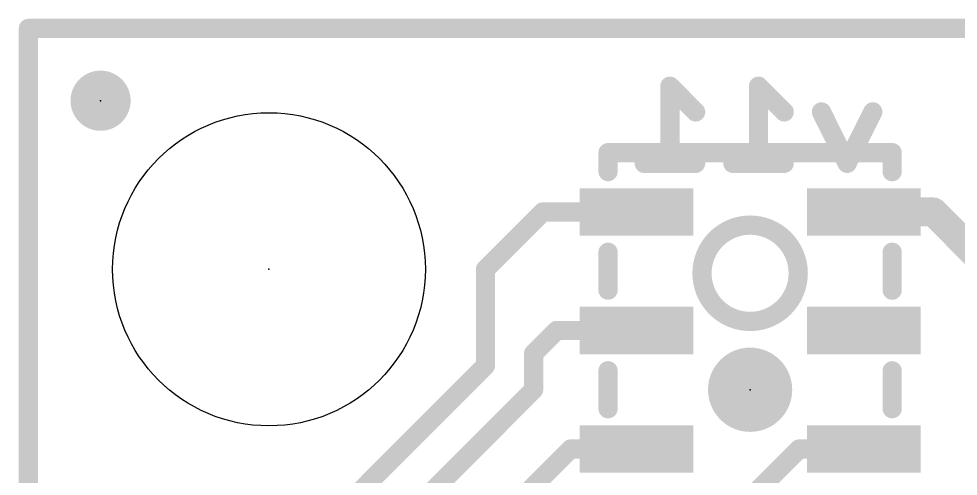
# Model space of a CAD drawing. Extents: x -0.1 to 16.5, y -10.2 to 17.9.
# Drawn here: x -0.1 to 9.82, y 13.06 to 17.88 of the extents above; entities that cross this region are included whole.
import ezdxf

# ---------------------------------------------------------------- set-up
doc = ezdxf.new("R2010")
doc.units = 0
for name, color, linetype in [('1', 12, 'CONTINUOUS'), ('16', 132, 'CONTINUOUS'), ('18', 110, 'CONTINUOUS'), ('20', 53, 'CONTINUOUS'), ('21', 41, 'CONTINUOUS'), ('23', 53, 'CONTINUOUS')]:
    doc.layers.add(name, color=color, linetype=linetype)

# ---------------------------------------------------------------- blocks, each defined once
blk = doc.blocks.new('PIE')
at = {"const_width": 0.5}
blk.add_lwpolyline([(0, -0.25, 1), (0, 0.25, 1), (0, -0.25)], format="xyb", dxfattribs=at)
blk = doc.blocks.new('RECT')
blk.add_solid([(-0.5, -0.5), (0.5, -0.5), (-0.5, 0.5), (0.5, 0.5)])
blk = doc.blocks.new('ROUNDV')
at = {"const_width": 0.5}
blk.add_lwpolyline([(0, -0.25, 1), (0, 0.25, 1), (0, -0.25)], format="xyb", dxfattribs=at)

msp = doc.modelspace()

# ---------------------------------------------------------------- linework, layer by layer
at = {"layer": '1'}
for points, const_width in [([(15.24, 17.78), (0, 17.78)], 0.2032), ([(0, 17.78), (0, 0)], 0.2032), ([(9.555, 15.845), (8.82, 15.845)], 0.3048), ([(10.16, 15.24), (9.555, 15.845)], 0.3048), ([(4.826, 15.24), (5.431, 15.845)], 0.2032), ([(5.431, 15.845), (6.42, 15.845)], 0.2032), ([(4.826, 14.224), (4.826, 15.24)], 0.2032), ([(5.334, 14.351), (5.578, 14.595)], 0.2032), ([(5.578, 14.595), (6.42, 14.595)], 0.2032), ([(5.334, 13.97), (5.334, 14.351)], 0.2032), ([(1.27, 10.668), (4.826, 14.224)], 0.2032), ([(3.81, 12.446), (5.334, 13.97)], 0.2032), ([(5.08, 12.7), (5.725, 13.345)], 0.2032), ([(5.725, 13.345), (6.42, 13.345)], 0.2032), ([(7.62, 12.827), (8.138, 13.345)], 0.2032), ([(8.138, 13.345), (8.82, 13.345)], 0.2032)]:
    msp.add_lwpolyline(points, dxfattribs=dict(at, const_width=const_width))
for points, const_width in [([(0, 17.8308, 1), (0, 17.7292)], 0.1016), ([(0.0508, 17.78, 1), (-0.0508, 17.78)], 0.1016), ([(8.82, 15.9212, 1), (8.82, 15.7688)], 0.1524), ([(9.6089, 15.8989, 1), (9.5011, 15.7911)], 0.1524), ([(9.555, 15.7688, 1), (9.555, 15.9212)], 0.1524), ([(5.431, 15.8958, 1), (5.431, 15.7942)], 0.1016), ([(5.4669, 15.8091, 1), (5.3951, 15.8809)], 0.1016), ([(6.42, 15.7942, 1), (6.42, 15.8958)], 0.1016), ([(4.8768, 15.24, 1), (4.7752, 15.24)], 0.1016), ([(4.7901, 15.2759, 1), (4.8619, 15.2041)], 0.1016), ([(5.578, 14.6458, 1), (5.578, 14.5442)], 0.1016), ([(5.6139, 14.5591, 1), (5.5421, 14.6309)], 0.1016), ([(6.42, 14.5442, 1), (6.42, 14.6458)], 0.1016), ([(5.3848, 14.351, 1), (5.2832, 14.351)], 0.1016), ([(5.2981, 14.3869, 1), (5.3699, 14.3151)], 0.1016), ([(4.8619, 14.1881, 1), (4.7901, 14.2599)], 0.1016), ([(4.7752, 14.224, 1), (4.8768, 14.224)], 0.1016), ([(5.2832, 13.97, 1), (5.3848, 13.97)], 0.1016), ([(5.3699, 13.9341, 1), (5.2981, 14.0059)], 0.1016), ([(5.725, 13.3958, 1), (5.725, 13.2942)], 0.1016), ([(5.7609, 13.3091, 1), (5.6891, 13.3809)], 0.1016), ([(6.42, 13.2942, 1), (6.42, 13.3958)], 0.1016), ([(8.138, 13.3958, 1), (8.138, 13.2942)], 0.1016), ([(8.1739, 13.3091, 1), (8.1021, 13.3809)], 0.1016), ([(8.82, 13.2942, 1), (8.82, 13.3958)], 0.1016)]:
    msp.add_lwpolyline(points, format="xyb", dxfattribs=dict(at, const_width=const_width))
at = {"layer": '16', "const_width": 0.2032}
for points in [[(15.24, 17.78), (0, 17.78)], [(0, 17.78), (0, 0)], [(7.0444, 16.8999), (6.7732, 17.1711)], [(6.7732, 17.1711), (6.7732, 16.3576)], [(7.9799, 16.8999), (7.7087, 17.1711)], [(7.7087, 17.1711), (7.7087, 16.3576)], [(8.6442, 16.3576), (8.3731, 16.8999)], [(8.9154, 16.8999), (8.6442, 16.3576)], [(7.0444, 16.3576), (6.502, 16.3576)], [(7.9799, 16.3576), (7.4376, 16.3576)]]:
    msp.add_lwpolyline(points, dxfattribs=at)
at = {"layer": '16', "const_width": 0.1016}
for points in [[(0, 17.8308, 1), (0, 17.7292)], [(0.0508, 17.78, 1), (-0.0508, 17.78)], [(6.8091, 17.207, 1), (6.7373, 17.1352)], [(6.824, 17.1711, 1), (6.7224, 17.1711)], [(7.7446, 17.207, 1), (7.6728, 17.1352)], [(7.7595, 17.1711, 1), (7.6579, 17.1711)], [(7.0084, 16.864, 1), (7.0803, 16.9358)], [(7.944, 16.864, 1), (8.0158, 16.9358)], [(8.4185, 16.9226, 1), (8.3276, 16.8772)], [(8.9608, 16.8772, 1), (8.87, 16.9226)], [(6.502, 16.4084, 1), (6.502, 16.3068)], [(6.7224, 16.3576, 1), (6.824, 16.3576)], [(7.0444, 16.3068, 1), (7.0444, 16.4084)], [(7.4376, 16.4084, 1), (7.4376, 16.3068)], [(7.6579, 16.3576, 1), (7.7595, 16.3576)], [(7.9799, 16.3068, 1), (7.9799, 16.4084)], [(8.5988, 16.3803, 1), (8.6897, 16.3349)], [(8.5988, 16.3349, 1), (8.6897, 16.3803)]]:
    msp.add_lwpolyline(points, format="xyb", dxfattribs=at)
at = {"layer": '20', "const_width": 0.2032}
for points in [[(15.24, 17.78), (0, 17.78)], [(0, 17.78), (0, 0)]]:
    msp.add_lwpolyline(points, dxfattribs=at)
at = {"layer": '20', "const_width": 0.1016}
for points in [[(0, 17.8308, 1), (0, 17.7292)], [(0.0508, 17.78, 1), (-0.0508, 17.78)]]:
    msp.add_lwpolyline(points, format="xyb", dxfattribs=at)
at = {"layer": '20'}
msp.add_circle((2.54, 15.24), 1.651, dxfattribs=at)
at = {"layer": '21', "const_width": 0.2032}
for points in [[(9.12, 16.47), (6.12, 16.47)], [(6.12, 16.27), (6.12, 16.47)], [(9.12, 16.27), (9.12, 16.47)], [(6.12, 15.42), (6.12, 15.02)], [(9.12, 15.42), (9.12, 15.02)], [(6.12, 14.17), (6.12, 13.77)], [(9.12, 14.17), (9.12, 13.77)]]:
    msp.add_lwpolyline(points, dxfattribs=at)
at = {"layer": '21'}
for points, const_width in [([(6.12, 16.5208, 1), (6.12, 16.4192)], 0.1016), ([(6.1708, 16.47, 1), (6.0692, 16.47)], 0.1016), ([(9.1708, 16.47, 1), (9.0692, 16.47)], 0.1016), ([(9.12, 16.4192, 1), (9.12, 16.5208)], 0.1016), ([(6.0692, 16.27, 1), (6.1708, 16.27)], 0.1016), ([(9.0692, 16.27, 1), (9.1708, 16.27)], 0.1016), ([(7.62, 14.6902, 1), (7.62, 15.7062, 1), (7.62, 14.6902)], 0.2032), ([(6.1708, 15.42, 1), (6.0692, 15.42)], 0.1016), ([(9.1708, 15.42, 1), (9.0692, 15.42)], 0.1016), ([(6.0692, 15.02, 1), (6.1708, 15.02)], 0.1016), ([(9.0692, 15.02, 1), (9.1708, 15.02)], 0.1016), ([(6.1708, 14.17, 1), (6.0692, 14.17)], 0.1016), ([(9.1708, 14.17, 1), (9.0692, 14.17)], 0.1016), ([(6.0692, 13.77, 1), (6.1708, 13.77)], 0.1016), ([(9.0692, 13.77, 1), (9.1708, 13.77)], 0.1016)]:
    msp.add_lwpolyline(points, format="xyb", dxfattribs=dict(at, const_width=const_width))
at = {"layer": '23'}
for p in [(0.762, 17.018), (2.54, 15.24), (7.62, 13.97)]:
    msp.add_point(p, dxfattribs=at)

# ---------------------------------------------------------------- block references
at = {"layer": '1', "xscale": 0.635, "yscale": 0.635}
msp.add_blockref('PIE', (0.762, 17.018), dxfattribs=at)
at = {"layer": '1', "xscale": 1.2, "yscale": 0.5, "rotation": 180}
for p in [(6.42, 15.845), (8.82, 15.845), (6.42, 14.595), (8.82, 14.595), (6.42, 13.345), (8.82, 13.345)]:
    msp.add_blockref('RECT', p, dxfattribs=at)
at = {"layer": '18', "xscale": 0.889, "yscale": 0.889}
msp.add_blockref('ROUNDV', (7.62, 13.97), dxfattribs=at)
msp.add_blockref('ROUNDV', (7.62, 13.97), dxfattribs=at)

doc.saveas('drawing.dxf')
